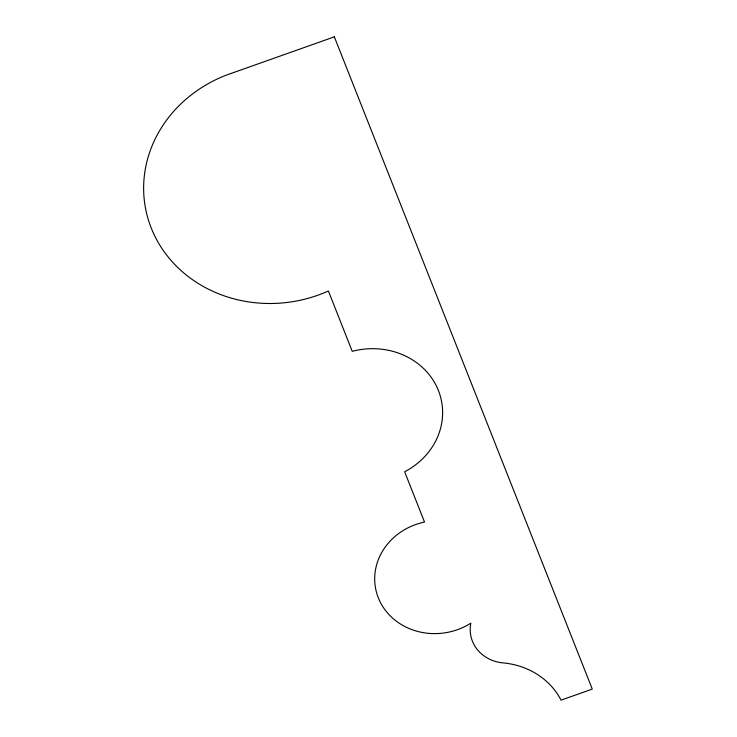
<?xml version="1.0" encoding="UTF-8"?>
<svg xmlns="http://www.w3.org/2000/svg" width="737" height="737" viewBox="0 0 737 737"><rect width="100%" height="100%" fill="white"/><g stroke="black" fill="none" stroke-linecap="round" stroke-linejoin="round"><path stroke-width="1.11" d="M334.34 36.85L226.204 75.174A130.615 118.666 -9.5 0 0 154.079 234.578A130.615 118.666 -9.5 0 0 328.389 291.004L352.249 351.337A72.438 65.814 -9.5 0 1 437.64 388.675A72.438 65.814 -9.5 0 1 404.641 471.781L424.521 522.054A62.019 56.344 -9.5 0 0 379.38 600.305A62.019 56.344 -9.5 0 0 470.851 623.152A37.956 34.482 -9.5 0 0 504.044 662.987A74.658 67.822 -9.5 0 1 561.041 700.15L592.272 689.086L334.34 36.85"/></g></svg>
